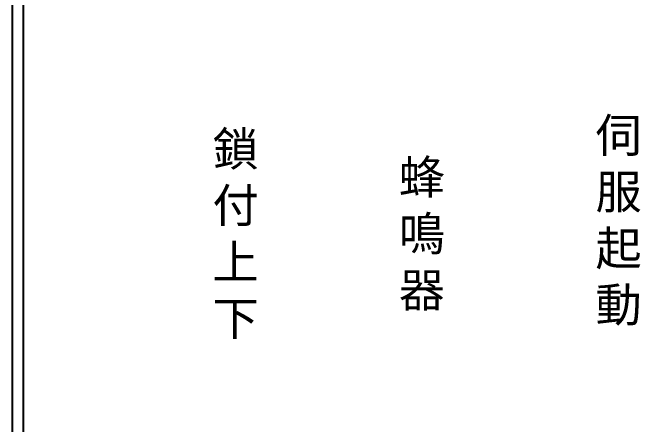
# Model space of a CAD drawing. Extents: x 926 to 1213, y 3 to 207.
# Drawn here: x 925.7 to 998, y 50.4 to 97.8 of the extents above; entities that cross this region are included whole.
import ezdxf

# ---------------------------------------------------------------- set-up
doc = ezdxf.new("R2010")
doc.units = 0
doc.layers.add('圖框層', color=7, linetype='CONTINUOUS')
doc.layers.add('標尺寸層', color=3, linetype='CONTINUOUS')
doc.styles.add('CNS', font='romanc.shx', dxfattribs={"bigfont": 'chineset.shx'})

msp = doc.modelspace()

# ---------------------------------------------------------------- linework, layer by layer
at = {"layer": '圖框層', "color": 7}
for p, q in [((925.742, 3), (925.742, 206.969)), ((926.992, 4.25), (926.992, 205.719))]:
    msp.add_line(p, q, dxfattribs=at)

# ---------------------------------------------------------------- texts
at = {"layer": '標尺寸層', "color": 7, "char_height": 3.9, "attachment_point": 5, "style": 'CNS'}
for s, insert, width in [('{\\fDFKai-SB|b0|i0|c136|p65;伺服起動}', (995.464, 73.714), 8.6627), ('{\\fDFKai-SB|b0|i0|c136|p65;鎖付上下}', (951.397, 72.165), 2.84806), ('{\\fDFKai-SB|b0|i0|c136|p65;蜂鳴器}', (972.835, 72.165), 2.84806)]:
    msp.add_mtext(s, dxfattribs=dict(at, insert=insert, width=width))

doc.saveas('drawing.dxf')
